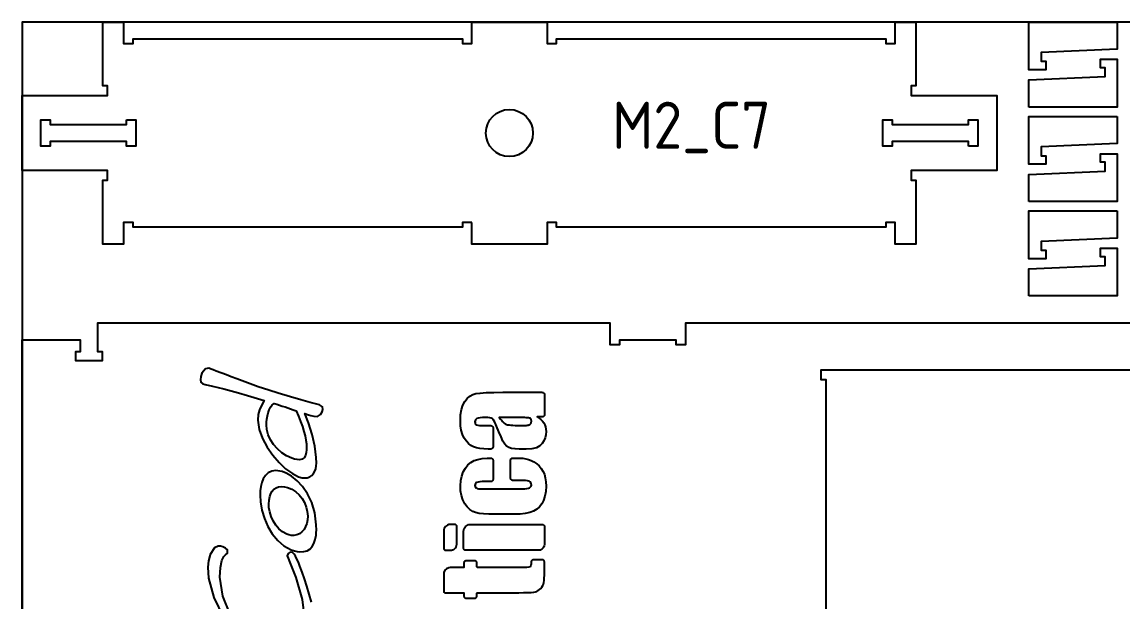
# Model space of a CAD drawing. Header units: millimetres. Extents: x -18174 to 50972, y 6312 to 16778.
# Drawn here: x -7348 to -6179, y 8237 to 8853 of the extents above; entities that cross this region are included whole.
import ezdxf

# ---------------------------------------------------------------- set-up
doc = ezdxf.new("R2010")
doc.units = ezdxf.units.MM
doc.header["$MEASUREMENT"] = 0
for name, color, linetype in [("freeeswerk_LOGO'S_halve dikte plaat", 6, 'Continuous'), ('freeswerk_CODES', 50, 'Continuous'), ('freeswerk_ELEMENTEN', 7, 'Continuous'), ('freeswerk_PLATEN', 3, 'Continuous')]:
    doc.layers.add(name, color=color, linetype=linetype)

msp = doc.modelspace()

# ---------------------------------------------------------------- linework, layer by layer
msp.add_circle((-6829.7, 8734.5), 25)
at = {"layer": "freeeswerk_LOGO'S_halve dikte plaat"}
for points in [[(-7108.2, 8455.6), (-7090.3, 8450.3), (-7093.1, 8444.8), (-7095.3, 8440.3), (-7096.7, 8435.3), (-7097, 8429.1), (-7095.5, 8419.5), (-7092.1, 8409.9), (-7087.2, 8400.6), (-7081.2, 8391.9), (-7074.5, 8384.1), (-7067.5, 8377.5), (-7060.4, 8372.4), (-7053.7, 8369.1), (-7050, 8368.1), (-7047.3, 8367.9), (-7044.7, 8368), (-7041.9, 8368.9), (-7039.6, 8370.4), (-7037.8, 8372.5), (-7036.5, 8374.9), (-7035.6, 8377.6), (-7035.1, 8380.6), (-7034.8, 8383.6), (-7034.9, 8389.5), (-7036.4, 8401.5), (-7039.3, 8414), (-7043.4, 8426.5), (-7047.2, 8436.3), (-7043.3, 8435.1), (-7040.7, 8434.3), (-7037.6, 8433.4), (-7033.6, 8433.3), (-7030.5, 8435.3), (-7028.8, 8438.2), (-7028.1, 8440.7), (-7028.3, 8443.4), (-7031.7, 8445.4), (-7041.5, 8448.2), (-7051.4, 8450.9), (-7062.4, 8454), (-7075.4, 8457.8), (-7085.5, 8461), (-7096.7, 8464.8), (-7108.2, 8469), (-7119.4, 8473.1), (-7125.5, 8475.5), (-7130.5, 8477.3), (-7141.3, 8481.5), (-7144.4, 8482.7), (-7146.7, 8483.6), (-7149.2, 8484.4), (-7152.7, 8483.9), (-7156.6, 8479.3), (-7157.7, 8475.6), (-7158.1, 8472.1), (-7157.6, 8469.6), (-7155.7, 8467.9), (-7152.9, 8467.2), (-7145.2, 8465.4), (-7133.2, 8462.5), (-7117.8, 8458.4)], [(-6847.3, 8400.1), (-6847.4, 8399.8), (-6847.6, 8399.5), (-6847.8, 8399.3), (-6848, 8399), (-6848.3, 8398.9), (-6848.6, 8398.7), (-6848.9, 8398.6), (-6849.2, 8398.5), (-6849.6, 8398.5), (-6852.1, 8398.5), (-6856.9, 8398.7), (-6861.1, 8399.1), (-6864.7, 8399.8), (-6867.8, 8400.8), (-6870.5, 8402.3), (-6873, 8404.4), (-6875.4, 8407.1), (-6877.6, 8410.3), (-6879.4, 8414.1), (-6880.8, 8418.5), (-6881.5, 8423.3), (-6881.8, 8428.7), (-6881.5, 8435.1), (-6880.6, 8440.6), (-6879.1, 8445.3), (-6877, 8449.2), (-6874.5, 8452.3), (-6871.7, 8454.7), (-6868.6, 8456.4), (-6865.2, 8457.5), (-6860.8, 8458.1), (-6854.5, 8458.5), (-6846.4, 8458.8), (-6836.5, 8458.9), (-6794.9, 8458.9), (-6794.5, 8458.8), (-6794.2, 8458.8), (-6793.9, 8458.7), (-6793.6, 8458.5), (-6793.3, 8458.3), (-6793.1, 8458.1), (-6792.9, 8457.9), (-6792.7, 8457.6), (-6792.5, 8457.3), (-6792.4, 8457), (-6792.4, 8456.7), (-6792.4, 8456.4), (-6792.4, 8435.2), (-6792.4, 8434.9), (-6792.4, 8434.6), (-6792.5, 8434.3), (-6792.7, 8434), (-6792.9, 8433.7), (-6793.1, 8433.5), (-6793.3, 8433.2), (-6793.6, 8433.1), (-6793.9, 8432.9), (-6794.2, 8432.8), (-6794.5, 8432.8), (-6794.9, 8432.7), (-6800.2, 8432.7), (-6798, 8431.4), (-6796.1, 8429.9), (-6794.4, 8428.3), (-6793.1, 8426.4), (-6792.1, 8424.4), (-6791.3, 8422.2), (-6790.9, 8419.8), (-6790.7, 8417.2), (-6791, 8413.8), (-6791.7, 8410.5), (-6793, 8407.4), (-6794.7, 8404.4), (-6797.3, 8401.8), (-6801, 8400), (-6805.9, 8398.9), (-6811.9, 8398.5), (-6819.2, 8398.5), (-6823.7, 8398.7), (-6827.4, 8399.3), (-6830.4, 8400.3), (-6832.6, 8401.6), (-6834.4, 8403.8), (-6836.5, 8407), (-6838.6, 8411.5), (-6841, 8417), (-6843.3, 8422.9), (-6845.3, 8427.1), (-6846.8, 8429.9), (-6847.9, 8431.1), (-6849, 8431.5), (-6850.6, 8431.8), (-6852.7, 8432), (-6855.2, 8432.1), (-6858.3, 8432), (-6860.9, 8431.8), (-6862.8, 8431.5), (-6864.2, 8431), (-6865.1, 8430.4), (-6865.8, 8429.6), (-6866.2, 8428.7), (-6866.3, 8427.6), (-6866.2, 8426.4), (-6865.9, 8425.4), (-6865.3, 8424.7), (-6864.5, 8424.2), (-6863.3, 8423.9), (-6861.4, 8423.7), (-6858.7, 8423.6), (-6855.4, 8423.6), (-6849.6, 8423.6), (-6849.2, 8423.5), (-6848.9, 8423.5), (-6848.6, 8423.4), (-6848.3, 8423.2), (-6848, 8423), (-6847.8, 8422.8), (-6847.6, 8422.6), (-6847.4, 8422.3), (-6847.3, 8422), (-6847.2, 8421.7), (-6847.1, 8421.4), (-6847.1, 8421.1), (-6847.1, 8401), (-6847.1, 8400.7), (-6847.2, 8400.4)], [(-7083.6, 8443.1), (-7081.9, 8445.5), (-7079.7, 8447.1), (-7076.8, 8446.2), (-7073.9, 8445.2), (-7071.1, 8444.3), (-7068.2, 8443.3), (-7065.3, 8442.3), (-7059.5, 8440.3), (-7056.5, 8439.3), (-7053.9, 8433.5), (-7051.6, 8427.9), (-7049.7, 8422.5), (-7048.1, 8417.3), (-7046.8, 8412.5), (-7045.9, 8408.1), (-7045.4, 8404.1), (-7045.2, 8400.8), (-7045.2, 8397.7), (-7045.6, 8395), (-7046.5, 8391.7), (-7047.9, 8389.3), (-7049.9, 8387.8), (-7052.8, 8387.1), (-7055.4, 8387.3), (-7058.1, 8387.9), (-7061, 8388.8), (-7066.5, 8391.3), (-7071.6, 8394.7), (-7076.3, 8398.7), (-7080.3, 8403.3), (-7083.6, 8408.4), (-7086.1, 8413.8), (-7087.5, 8419.4), (-7087.8, 8424.3), (-7087.7, 8427.3), (-7087.4, 8430.5), (-7086.8, 8433.8), (-7086.1, 8437.1), (-7085, 8440.2)], [(-6834.3, 8425.5), (-6833.5, 8425), (-6832.6, 8424.6), (-6831.6, 8424.4), (-6830.1, 8424.2), (-6828.2, 8424), (-6826, 8423.8), (-6823.7, 8423.7), (-6821.4, 8423.6), (-6819.3, 8423.6), (-6817.5, 8423.5), (-6815.9, 8423.6), (-6814.4, 8423.6), (-6813.1, 8423.7), (-6811.9, 8423.7), (-6810.8, 8423.9), (-6809.9, 8424), (-6809.1, 8424.2), (-6808.5, 8424.4), (-6808, 8424.6), (-6807.6, 8424.9), (-6807.2, 8425.2), (-6806.9, 8425.6), (-6806.7, 8426), (-6806.5, 8426.5), (-6806.4, 8427), (-6806.3, 8427.6), (-6806.3, 8428.3), (-6806.3, 8428.8), (-6806.4, 8429.3), (-6806.6, 8429.8), (-6806.8, 8430.2), (-6807, 8430.6), (-6807.3, 8430.9), (-6807.9, 8431.3), (-6808.5, 8431.5), (-6809.1, 8431.6), (-6809.9, 8431.8), (-6810.9, 8431.9), (-6812, 8431.9), (-6813.3, 8432), (-6814.7, 8432), (-6816.1, 8432), (-6817.3, 8432), (-6820.2, 8432), (-6824.1, 8432), (-6828.6, 8432), (-6832.9, 8432), (-6836.7, 8432), (-6839.4, 8432), (-6840.4, 8432), (-6839.3, 8430.5), (-6838.2, 8429.2), (-6837.2, 8428), (-6836.2, 8427), (-6835.2, 8426.2)], [(-6857.1, 8329.6), (-6861.7, 8330.1), (-6865.6, 8331), (-6868.7, 8332.3), (-6871.6, 8334.2), (-6874.4, 8337), (-6876.9, 8340.4), (-6879.1, 8344.5), (-6880.6, 8349.1), (-6881.5, 8354.1), (-6881.8, 8359.6), (-6881.4, 8365), (-6880.4, 8369.9), (-6878.7, 8374.4), (-6876.4, 8378.4), (-6873.7, 8381.7), (-6870.6, 8384.4), (-6867.3, 8386.3), (-6863.4, 8387.5), (-6858.8, 8388.4), (-6853.3, 8388.9), (-6849.6, 8389), (-6849.3, 8389), (-6849, 8389), (-6848.7, 8388.9), (-6848.4, 8388.7), (-6848.1, 8388.5), (-6847.8, 8388.3), (-6847.6, 8388.1), (-6847.4, 8387.8), (-6847.3, 8387.5), (-6847.2, 8387.2), (-6847.1, 8386.9), (-6847.1, 8386.5), (-6847.1, 8366.4), (-6847.1, 8366.1), (-6847.2, 8365.7), (-6847.3, 8365.4), (-6847.4, 8365.1), (-6847.6, 8364.9), (-6847.8, 8364.6), (-6848, 8364.4), (-6848.3, 8364.2), (-6848.6, 8364.1), (-6848.9, 8364), (-6849.2, 8363.9), (-6849.6, 8363.9), (-6856.8, 8363.9), (-6858.8, 8363.9), (-6861.1, 8363.7), (-6863, 8363.5), (-6864.3, 8363.1), (-6865.2, 8362.6), (-6865.8, 8361.8), (-6866.2, 8360.9), (-6866.3, 8359.7), (-6866.1, 8358.7), (-6865.7, 8357.8), (-6865.1, 8357.2), (-6864.1, 8356.7), (-6862.6, 8356.4), (-6860.6, 8356.2), (-6857.9, 8356.1), (-6815.5, 8356.1), (-6813.2, 8356.2), (-6811.2, 8356.5), (-6809.5, 8356.9), (-6808.2, 8357.5), (-6807.2, 8358.3), (-6806.6, 8359.2), (-6806.3, 8360.3), (-6806.4, 8361.7), (-6806.8, 8362.8), (-6807.6, 8363.7), (-6808.7, 8364.4), (-6810.3, 8364.8), (-6812.6, 8365.1), (-6815.5, 8365.3), (-6818.2, 8365.3), (-6826, 8365.3), (-6826.3, 8365.3), (-6826.7, 8365.4), (-6827, 8365.5), (-6827.3, 8365.7), (-6827.5, 8365.8), (-6827.8, 8366.1), (-6828, 8366.3), (-6828.2, 8366.6), (-6828.3, 8366.9), (-6828.4, 8367.2), (-6828.5, 8367.5), (-6828.5, 8367.8), (-6828.5, 8386.5), (-6828.5, 8386.8), (-6828.4, 8387.1), (-6828.3, 8387.4), (-6828.2, 8387.7), (-6828, 8388), (-6827.8, 8388.2), (-6827.5, 8388.5), (-6827.2, 8388.6), (-6827, 8388.8), (-6826.6, 8388.9), (-6826.3, 8389), (-6826, 8389), (-6819.3, 8388.9), (-6815.4, 8388.7), (-6812.3, 8388.3), (-6809.4, 8387.6), (-6806.5, 8386.5), (-6803.6, 8385), (-6800.6, 8383), (-6798, 8380.7), (-6795.8, 8378), (-6794, 8375), (-6792.5, 8371.7), (-6791.5, 8367.9), (-6790.9, 8363.7), (-6790.7, 8359.1), (-6791, 8353.4), (-6791.9, 8348.3), (-6793.3, 8343.9), (-6795.3, 8340.3), (-6797.8, 8337.2), (-6800.7, 8334.6), (-6804.1, 8332.7), (-6808, 8331.2), (-6812.8, 8330.2), (-6818.3, 8329.5), (-6824.8, 8329.3), (-6847.5, 8329.3), (-6851.6, 8329.3)], [(-7073.8, 8375.2), (-7077.8, 8375.6), (-7082.3, 8375), (-7086.1, 8373.2), (-7089.1, 8370.4), (-7091.3, 8366.9), (-7092.9, 8362.9), (-7093.9, 8358.6), (-7094.5, 8354), (-7094.7, 8349.4), (-7094.3, 8342.5), (-7092.8, 8333.7), (-7090.1, 8324.9), (-7086.4, 8316.4), (-7081.7, 8308.5), (-7075.9, 8301.5), (-7069.3, 8295.8), (-7061.8, 8291.6), (-7058.1, 8290.3), (-7055.2, 8289.7), (-7052.4, 8289.3), (-7048.2, 8289.5), (-7044.8, 8290.5), (-7041.8, 8292.3), (-7039.4, 8295), (-7037.5, 8298.3), (-7036.1, 8302.4), (-7035.2, 8307.1), (-7035, 8309.7), (-7034.8, 8312.5), (-7034.9, 8318.1), (-7036.4, 8330.7), (-7039.6, 8341.6), (-7044.2, 8350.9), (-7049.5, 8358.6), (-7055.4, 8364.9), (-7061.3, 8369.6), (-7066.8, 8372.8), (-7071.2, 8374.6)], [(-7075, 8358.4), (-7071.9, 8358.7), (-7068.9, 8358.4), (-7065.5, 8357.6), (-7060.9, 8355.8), (-7056.8, 8353.1), (-7053.2, 8349.8), (-7050.1, 8345.9), (-7047.6, 8341.6), (-7045.7, 8336.9), (-7044.5, 8332.1), (-7044.1, 8327.3), (-7044.3, 8323.2), (-7045.1, 8319.5), (-7046.3, 8316.1), (-7048, 8313), (-7050.2, 8310.5), (-7052.7, 8308.5), (-7055.6, 8307.2), (-7058.8, 8306.7), (-7061.6, 8306.8), (-7064.1, 8307.3), (-7066.4, 8308.2), (-7070.8, 8310.5), (-7074.7, 8313.8), (-7078, 8317.7), (-7080.8, 8322.2), (-7082.9, 8326.9), (-7084.4, 8331.7), (-7085.3, 8336.3), (-7085.4, 8340), (-7085.1, 8344.3), (-7084.4, 8348.1), (-7083.2, 8351.3), (-7081.7, 8353.9), (-7079.9, 8356), (-7077.6, 8357.5)], [(-6886.5, 8317.9), (-6886.8, 8318.1), (-6887.1, 8318.2), (-6887.4, 8318.3), (-6887.7, 8318.4), (-6888, 8318.4), (-6892.4, 8318.4), (-6892.8, 8318.4), (-6894.2, 8318.2), (-6895.5, 8317.8), (-6896.6, 8317.1), (-6897.6, 8316.2), (-6898.4, 8315.2), (-6899, 8314), (-6899.3, 8312.7), (-6899.5, 8311.4), (-6899.4, 8293.4), (-6899.4, 8293), (-6899.4, 8292.7), (-6899.3, 8292.4), (-6899.1, 8292.1), (-6898.9, 8291.8), (-6898.7, 8291.6), (-6898.5, 8291.4), (-6898.2, 8291.2), (-6897.9, 8291.1), (-6897.6, 8290.9), (-6897.3, 8290.9), (-6896.9, 8290.9), (-6892.9, 8290.9), (-6891.4, 8290.9), (-6890.1, 8291.3), (-6888.9, 8291.9), (-6887.8, 8292.7), (-6886.9, 8293.6), (-6886.2, 8294.7), (-6885.8, 8296), (-6885.5, 8297.4), (-6885.5, 8297.8), (-6885.5, 8315.9), (-6885.5, 8316.2), (-6885.6, 8316.6), (-6885.7, 8316.9), (-6885.9, 8317.2), (-6886, 8317.4), (-6886.2, 8317.7)], [(-6873, 8318.2), (-6871.6, 8318.4), (-6869.1, 8318.4), (-6794.8, 8318.4), (-6794.5, 8318.4), (-6794.2, 8318.3), (-6793.9, 8318.2), (-6793.6, 8318.1), (-6793.3, 8317.9), (-6793.1, 8317.7), (-6792.9, 8317.4), (-6792.7, 8317.2), (-6792.5, 8316.9), (-6792.4, 8316.6), (-6792.4, 8316.2), (-6792.3, 8315.9), (-6792.3, 8298), (-6792.4, 8297.1), (-6792.6, 8295.8), (-6793.1, 8294.6), (-6793.9, 8293.5), (-6794.8, 8292.5), (-6795.8, 8291.8), (-6797, 8291.2), (-6798.4, 8290.9), (-6799.7, 8290.9), (-6875.9, 8290.9), (-6876.2, 8290.9), (-6876.5, 8291), (-6876.8, 8291.1), (-6877.1, 8291.2), (-6877.4, 8291.4), (-6877.6, 8291.6), (-6877.8, 8291.9), (-6878, 8292.1), (-6878.2, 8292.4), (-6878.3, 8292.7), (-6878.3, 8293.1), (-6878.3, 8293.4), (-6878.4, 8311.4), (-6878.2, 8312.8), (-6877.8, 8314.1), (-6877.2, 8315.3), (-6876.4, 8316.3), (-6875.4, 8317.1), (-6874.2, 8317.8)], [(-6896.4, 8271.4), (-6898.2, 8269.7), (-6899.2, 8267.5), (-6899.4, 8265.7), (-6899.4, 8246.3), (-6898.3, 8245.8), (-6879.7, 8245.8), (-6878.1, 8245.8), (-6878.1, 8242.5), (-6878.1, 8242.2), (-6878, 8241.9), (-6877.9, 8241.6), (-6877.7, 8241.3), (-6877.6, 8241), (-6877.3, 8240.7), (-6877.1, 8240.5), (-6876.8, 8240.3), (-6876.5, 8240.2), (-6876.2, 8240.1), (-6875.9, 8240), (-6875.6, 8240), (-6867.7, 8240), (-6866.7, 8240), (-6866.3, 8240), (-6866, 8240.1), (-6865.7, 8240.2), (-6865.4, 8240.3), (-6865.1, 8240.5), (-6864.9, 8240.7), (-6864.7, 8241), (-6864.5, 8241.3), (-6864.3, 8241.6), (-6864.2, 8241.9), (-6864.2, 8242.2), (-6864.2, 8242.5), (-6864.2, 8245.3), (-6863.8, 8245.8), (-6819.7, 8245.8), (-6814.7, 8245.9), (-6810, 8246), (-6806.4, 8246.1), (-6803.8, 8246.4), (-6802, 8246.8), (-6800.5, 8247.3), (-6799.1, 8248.2), (-6797.7, 8249.2), (-6796.4, 8250.5), (-6795.3, 8251.9), (-6794.3, 8253.4), (-6793.6, 8255.1), (-6793.1, 8256.8), (-6792.8, 8258.8), (-6792.6, 8261.3), (-6792.4, 8264.4), (-6792.4, 8268), (-6792.3, 8270.5), (-6792.3, 8273), (-6792.4, 8278.4), (-6792.4, 8278.8), (-6792.5, 8279.1), (-6792.6, 8279.4), (-6792.7, 8279.7), (-6792.9, 8280), (-6793.1, 8280.2), (-6793.4, 8280.4), (-6793.6, 8280.6), (-6793.9, 8280.7), (-6794.2, 8280.8), (-6794.5, 8280.9), (-6794.9, 8280.9), (-6804, 8280.9), (-6804.3, 8280.9), (-6804.6, 8280.8), (-6804.9, 8280.8), (-6805.2, 8280.6), (-6805.5, 8280.4), (-6805.7, 8280.2), (-6805.9, 8280), (-6806.1, 8279.8), (-6806.2, 8279.5), (-6806.4, 8279.2), (-6806.4, 8278.9), (-6806.5, 8278.6), (-6806.6, 8276.5), (-6806.8, 8274.9), (-6807.2, 8273.9), (-6807.7, 8273.4), (-6808.9, 8273), (-6811, 8272.8), (-6813.8, 8272.7), (-6817.2, 8272.6), (-6863.7, 8272.6), (-6864.2, 8273.2), (-6864.2, 8277.4), (-6864.2, 8277.7), (-6864.2, 8278), (-6864.3, 8278.3), (-6864.5, 8278.6), (-6864.7, 8278.9), (-6864.9, 8279.1), (-6865.1, 8279.4), (-6865.4, 8279.5), (-6865.7, 8279.7), (-6866, 8279.8), (-6866.3, 8279.9), (-6866.7, 8279.9), (-6875.6, 8279.9), (-6875.9, 8279.9), (-6876.2, 8279.8), (-6876.5, 8279.7), (-6876.8, 8279.5), (-6877.1, 8279.4), (-6877.3, 8279.1), (-6877.6, 8278.9), (-6877.7, 8278.6), (-6877.9, 8278.3), (-6878, 8278), (-6878.1, 8277.7), (-6878.1, 8277.4), (-6878.1, 8272.7), (-6879.1, 8272.6), (-6892.5, 8272.6), (-6894.2, 8272.4)]]:
    msp.add_lwpolyline(points, close=True, dxfattribs=at)
for points in [[(-7126.7, 8223.7), (-7134.4, 8242), (-7137.3, 8262.4), (-7136.8, 8272.7), (-7135.4, 8280), (-7133.2, 8284.5), (-7131.3, 8286.2), (-7129.3, 8287.8), (-7129.4, 8291.6), (-7131.4, 8293.3), (-7134.4, 8294.6), (-7136.9, 8295.2), (-7139.4, 8295.2), (-7143.3, 8293.5), (-7147.8, 8286.4), (-7149.5, 8279.8), (-7150.1, 8273.1), (-7149.5, 8261.4), (-7143.9, 8240.7), (-7133.6, 8219.6)], [(-7040.1, 8235.7), (-7044.9, 8252.8), (-7047.4, 8260.7), (-7049.9, 8267.8), (-7052.3, 8274.1), (-7054, 8278.4), (-7055.1, 8280.8), (-7057, 8284.6), (-7058.3, 8286.8), (-7060.3, 8288.6), (-7062.8, 8288.8), (-7064.9, 8287.6), (-7065.8, 8285.2), (-7065, 8282.5), (-7063, 8277.8), (-7056.7, 8261.9), (-7050.1, 8238.7), (-7046.5, 8209.6)]]:
    msp.add_lwpolyline(points, dxfattribs=at)
at = {"layer": 'freeswerk_ELEMENTEN'}
for points in [[(-6869.7, 8639.5), (-6879.7, 8639.5), (-6879.7, 8634.5), (-7229.7, 8634.5), (-7229.7, 8639.5), (-7239.7, 8639.5), (-7239.7, 8616.5), (-7261.7, 8616.5), (-7261.7, 8684.5), (-7256.7, 8684.5), (-7256.7, 8694.5), (-7347.7, 8694.5), (-7347.7, 8774.5), (-7256.7, 8774.5), (-7256.7, 8784.5), (-7261.7, 8784.5), (-7261.7, 8852.5), (-7239.7, 8852.5), (-7239.7, 8829.5), (-7229.7, 8829.5), (-7229.7, 8834.5), (-6879.7, 8834.5), (-6879.7, 8829.5), (-6869.7, 8829.5), (-6869.7, 8852.5), (-6789.7, 8852.5), (-6789.7, 8829.5), (-6779.7, 8829.5), (-6779.7, 8834.5), (-6429.7, 8834.5), (-6429.7, 8829.5), (-6419.7, 8829.5), (-6419.7, 8852.5), (-6397.7, 8852.5), (-6397.7, 8784.5), (-6402.7, 8784.5), (-6402.7, 8774.5), (-6311.7, 8774.5), (-6311.7, 8694.5), (-6402.7, 8694.5), (-6402.7, 8684.5), (-6397.7, 8684.5), (-6397.7, 8616.5), (-6419.7, 8616.5), (-6419.7, 8639.5), (-6429.7, 8639.5), (-6429.7, 8634.5), (-6779.7, 8634.5), (-6779.7, 8639.5), (-6789.7, 8639.5), (-6789.7, 8616.5), (-6869.7, 8616.5)], [(-6183.5, 8852.5), (-6183.5, 8823.7), (-6264.5, 8820.1), (-6264.5, 8810.8), (-6259.5, 8810.8), (-6259.5, 8801.7), (-6277.5, 8801.7), (-6277.5, 8852.5)], [(-6277.5, 8762.1), (-6277.5, 8790.9), (-6196.5, 8794.6), (-6196.5, 8803.8), (-6201.5, 8803.8), (-6201.5, 8812.9), (-6183.5, 8812.9), (-6183.5, 8762.1)], [(-7236.7, 8748.5), (-7226.7, 8748.5), (-7226.7, 8720.5), (-7236.7, 8720.5), (-7236.7, 8725.5), (-7317.7, 8725.5), (-7317.7, 8720.5), (-7327.7, 8720.5), (-7327.7, 8748.5), (-7317.7, 8748.5), (-7317.7, 8743.5), (-7236.7, 8743.5)], [(-6341.7, 8720.5), (-6341.7, 8725.5), (-6422.7, 8725.5), (-6422.7, 8720.5), (-6432.7, 8720.5), (-6432.7, 8748.5), (-6422.7, 8748.5), (-6422.7, 8743.5), (-6341.7, 8743.5), (-6341.7, 8748.5), (-6331.7, 8748.5), (-6331.7, 8720.5)], [(-6183.5, 8752.1), (-6183.5, 8723.3), (-6264.5, 8719.7), (-6264.5, 8710.4), (-6259.5, 8710.4), (-6259.5, 8701.3), (-6277.5, 8701.3), (-6277.5, 8752.1)], [(-6277.5, 8661.7), (-6277.5, 8690.5), (-6196.5, 8694.1), (-6196.5, 8703.4), (-6201.5, 8703.4), (-6201.5, 8712.5), (-6183.5, 8712.5), (-6183.5, 8661.7)], [(-6183.5, 8651.7), (-6183.5, 8622.9), (-6264.5, 8619.2), (-6264.5, 8610), (-6259.5, 8610), (-6259.5, 8600.9), (-6277.5, 8600.9), (-6277.5, 8651.7)], [(-6277.5, 8561.3), (-6277.5, 8590.1), (-6196.5, 8593.7), (-6196.5, 8603), (-6201.5, 8603), (-6201.5, 8612.1), (-6183.5, 8612.1), (-6183.5, 8561.3)]]:
    msp.add_lwpolyline(points, close=True, dxfattribs=at)
for points in [[(-6015.5, 8532.5), (-6642.5, 8532.4), (-6642.5, 8509.4), (-6652.5, 8509.4), (-6652.5, 8514.4), (-6712.5, 8514.4), (-6712.5, 8509.4), (-6722.5, 8509.4), (-6722.5, 8532.4), (-7267.5, 8532.4), (-7267.5, 8502.4), (-7262.5, 8502.4), (-7262.5, 8492.4), (-7290.5, 8492.4), (-7290.5, 8502.4), (-7285.5, 8502.4), (-7285.5, 8514.4), (-7347.8, 8514.4), (-7347.7, 7650.4)], [(-6047.5, 8482.5), (-6498.5, 8482.4), (-6498.5, 8472.4), (-6493.5, 8472.4), (-6493.5, 7692.4), (-6498.5, 7692.4), (-6498.5, 7682.4), (-6047.5, 7682.5)]]:
    msp.add_lwpolyline(points, dxfattribs=at)
at = {"layer": 'freeswerk_PLATEN'}
msp.add_lwpolyline([(-7347.7, 7632.5), (-4907.7, 7632.5), (-4907.7, 8852.5), (-7347.7, 8852.5)], close=True, dxfattribs=at)

# ---------------------------------------------------------------- texts
at = {"layer": 'freeswerk_CODES', "insert": (-6720.5, 8767.8), "char_height": 50, "attachment_point": 1}
msp.add_mtext_dynamic_manual_height_columns('{\\Fiso|c0;M2_C7}', width=318.081, gutter_width=1456.3, heights=[0], dxfattribs=at)

doc.saveas('drawing.dxf')
